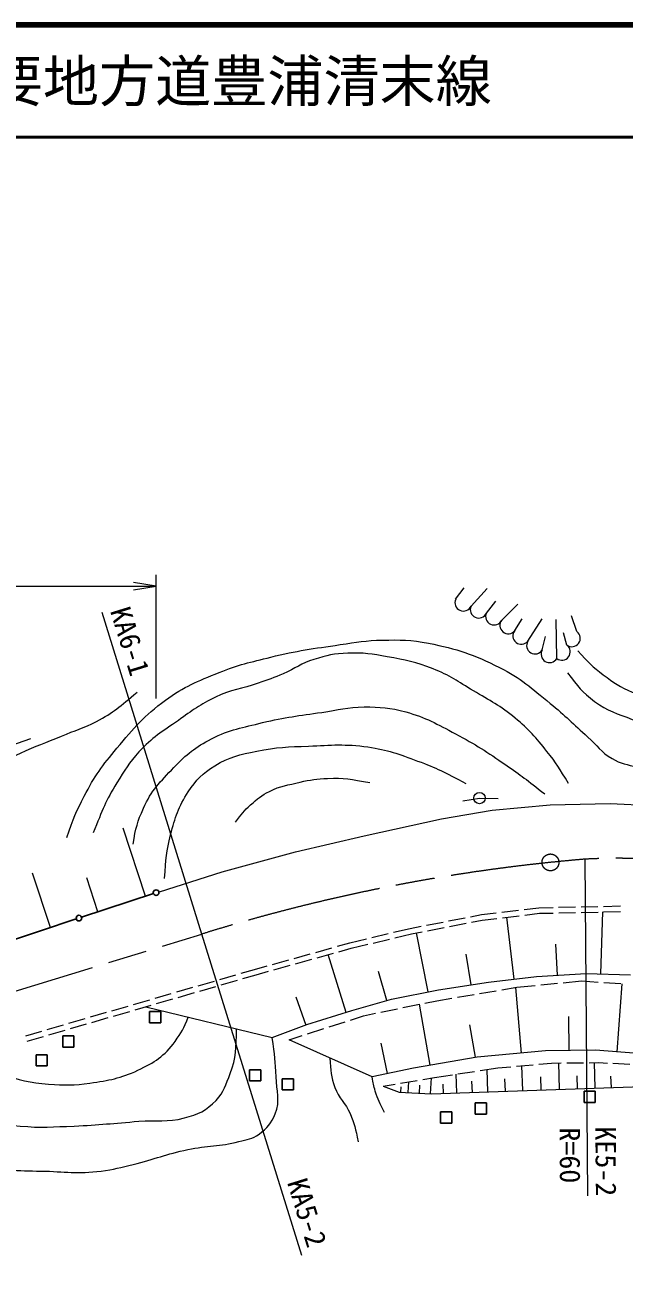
# Model space of a CAD drawing. Units: millimetres, scale not verified. Extents: x 40000 to 680000, y 20000 to 380000.
# Drawn here: x 225140 to 278520, y 268713 to 380000 of the extents above; entities that cross this region are included whole.
import ezdxf
from ezdxf.enums import TextEntityAlignment as Align

# ---------------------------------------------------------------- set-up
doc = ezdxf.new("R2010")
doc.units = ezdxf.units.MM
doc.header["$LTSCALE"] = 1000
doc.linetypes.add('CHAIN', pattern=[18.5, 12, -1.5, 3.5, -1.5])
for name, color, linetype, lineweight in [('M-BMK', 2, 'CHAIN', 13), ('M-BMK-ROW', 30, 'Continuous', 25), ('M-STR-HTXT', 7, 'Continuous', 13), ('M-STR-STRC', 7, 'Continuous', 25), ('M-TTL', 2, 'Continuous', 140), ('M-TTL-LINE', 7, 'Continuous', 50), ('M-WORK', 1, 'Continuous', 13)]:
    doc.layers.add(name, color=color, linetype=linetype, lineweight=lineweight)
doc.layers.add('M-TTL-TXT', color=7, linetype='Continuous')
doc.styles.add('ＭＳ ゴシック', font='')
doc.styles.get('ＭＳ ゴシック').set_extended_font_data('MS Gothic')

# ---------------------------------------------------------------- blocks, each defined once
blk = doc.blocks.new('open_arrow')
at = {"color": 0, "linetype": 'Continuous', "lineweight": -2}
blk.add_lwpolyline([(7.5, 1.25), (0, 0), (7.5, -1.25)], dxfattribs=at)

msp = doc.modelspace()

# ---------------------------------------------------------------- linework, layer by layer
at = {"layer": 'M-BMK'}
msp.add_line((219686, 292532), (240905, 299006), dxfattribs=at)
msp.add_circle((271963, 305387), 750, dxfattribs=at)
for centre, radius, start, end in [((288476, 146241), 160000, 94.82261, 107.29667), ((278044, 245751), 60000, 74.02087, 92.88445)]:
    msp.add_arc(centre, radius, start, end, dxfattribs=at)
at = {"layer": 'M-BMK-ROW'}
for p, q in [((237239, 292106), (236239, 292106)), ((236239, 292106), (236239, 291106)), ((237239, 291106), (237239, 292106)), ((236239, 291106), (237239, 291106)), ((229500, 289935), (228500, 289935)), ((228500, 289935), (228500, 288935)), ((229500, 288935), (229500, 289935)), ((227129, 288256), (226129, 288256)), ((226129, 288256), (226129, 287256)), ((227129, 287256), (227129, 288256)), ((228500, 288935), (229500, 288935)), ((226129, 287256), (227129, 287256)), ((246151, 286911), (245151, 286911)), ((245151, 286911), (245151, 285911)), ((246151, 285911), (246151, 286911)), ((249068, 286112), (248068, 286112)), ((248068, 286112), (248068, 285112)), ((249068, 285112), (249068, 286112)), ((245151, 285911), (246151, 285911)), ((248068, 285112), (249068, 285112)), ((275962, 284993), (274962, 284993)), ((274962, 284993), (274962, 283993)), ((275962, 283993), (275962, 284993)), ((266251, 283954), (265251, 283954)), ((265251, 283954), (265251, 282954)), ((266251, 282954), (266251, 283954)), ((274962, 283993), (275962, 283993)), ((263174, 283155), (262174, 283155)), ((262174, 283155), (262174, 282155)), ((263174, 282155), (263174, 283155)), ((265251, 282954), (266251, 282954)), ((262174, 282155), (263174, 282155))]:
    msp.add_line(p, q, dxfattribs=at)
at = {"layer": 'M-STR-HTXT'}
for p, q in [((236824, 320000), (236824, 331000)), ((174000, 330000), (236824, 330000)), ((240905, 299006), (232009, 327656)), ((275025, 305675), (275280, 275676)), ((249801, 270355), (240905, 299006))]:
    msp.add_line(p, q, dxfattribs=at)
at = {"layer": 'M-STR-STRC'}
for p, q in [((230188, 300502), (236587, 302615)), ((226514, 299290), (229713, 300346)), ((223661, 298343), (226514, 299290))]:
    msp.add_line(p, q, dxfattribs=at)
for centre in [(236824, 302693), (229951, 300424)]:
    msp.add_circle(centre, 250, dxfattribs=at)
at = {"layer": 'M-TTL'}
msp.add_line((680000, 380000), (40000, 380000), dxfattribs=at)
at = {"layer": 'M-TTL-LINE'}
msp.add_line((40000, 370000), (680000, 370000), dxfattribs=at)
at = {"layer": 'M-WORK'}
for p, q in [((263518, 328840), (264290, 329850)), ((264885, 328221), (266315, 329796)), ((266251, 327603), (267087, 328677)), ((267618, 326984), (269059, 328384)), ((274328, 325951), (273827, 327345)), ((268784, 326040), (269458, 327079)), ((269950, 325097), (271217, 327079)), ((272523, 323555), (272469, 327026)), ((271236, 324326), (271510, 325507)), ((273426, 324753), (273135, 325827)), ((211583, 311622), (225669, 316417)), ((264168, 310869), (265642, 311118)), ((265642, 311118), (267312, 311082)), ((266775, 310031), (271944, 310510)), ((271944, 310510), (277299, 310643)), ((277299, 310643), (281561, 310430)), ((262246, 309258), (266775, 310031)), ((235874, 302379), (233878, 308427)), ((255373, 307766), (262246, 309258)), ((249246, 306327), (255373, 307766)), ((242719, 304543), (249246, 306327)), ((227408, 299585), (225807, 304434)), ((231641, 300982), (230643, 304006)), ((237124, 302758), (242719, 304543)), ((264850, 300549), (265812, 300734)), ((265812, 300734), (267136, 300894)), ((267632, 300953), (269122, 301133)), ((267689, 300456), (269178, 300636)), ((268744, 294989), (268089, 300505)), ((269618, 301192), (270942, 301352)), ((269674, 300696), (270977, 300852)), ((270942, 301352), (272194, 301378)), ((270977, 300852), (272204, 300878)), ((272694, 301388), (274193, 301420)), ((272704, 300888), (274203, 300920)), ((274693, 301430), (276193, 301461)), ((274703, 300930), (276203, 300961)), ((276462, 295445), (276647, 300971)), ((276693, 301472), (278192, 301503)), ((276703, 300972), (278202, 301003)), ((257993, 299158), (259469, 299512)), ((259469, 299512), (260431, 299697)), ((260922, 299792), (262395, 300076)), ((261014, 299300), (262487, 299584)), ((262886, 300170), (264359, 300454)), ((262978, 299679), (264450, 299963)), ((264941, 300057), (265889, 300240)), ((265889, 300240), (267192, 300397)), ((254086, 298220), (255562, 298574)), ((256048, 298691), (257507, 299041)), ((256164, 298204), (257623, 298554)), ((258109, 298671), (259575, 299023)), ((259575, 299023), (260523, 299206)), ((261055, 293842), (260015, 299108)), ((249122, 296838), (250567, 297240)), ((251049, 297374), (252494, 297777)), ((251180, 296892), (252625, 297294)), ((253769, 292027), (252169, 297167)), ((252976, 297911), (254086, 298220)), ((253107, 297428), (254211, 297736)), ((254211, 297736), (255678, 298088)), ((264890, 294475), (264466, 297219)), ((272597, 295336), (272431, 298096)), ((245603, 295859), (246714, 296168)), ((247195, 296302), (248640, 296704)), ((247326, 295819), (248771, 296222)), ((249253, 296356), (250698, 296758)), ((242498, 294959), (243939, 295377)), ((244419, 295516), (245603, 295859)), ((244555, 295034), (245740, 295378)), ((245740, 295378), (246845, 295685)), ((257377, 293078), (256634, 295657)), ((266454, 294717), (270717, 295223)), ((270717, 295223), (275139, 295489)), ((275139, 295489), (279109, 295356)), ((238657, 293845), (240097, 294263)), ((240578, 294402), (242018, 294820)), ((240713, 293921), (242154, 294338)), ((242634, 294478), (244075, 294895)), ((257796, 293198), (261979, 294024)), ((261979, 294024), (266454, 294717)), ((265654, 293707), (267133, 293956)), ((267626, 294039), (268977, 294265)), ((269389, 288395), (268873, 294248)), ((268977, 294265), (270610, 294424)), ((271108, 294473), (272601, 294618)), ((273098, 294666), (274731, 294825)), ((274731, 294825), (276228, 294723)), ((276727, 294689), (278224, 294588)), ((277904, 288503), (278349, 294579)), ((234815, 292732), (236255, 293149)), ((236736, 293289), (238176, 293706)), ((236871, 292807), (238312, 293225)), ((238792, 293364), (240233, 293782)), ((250189, 290853), (249295, 293392)), ((254279, 292186), (257796, 293198)), ((258816, 292446), (260286, 292748)), ((261242, 287309), (260285, 292748)), ((260776, 292849), (261837, 293067)), ((261837, 293067), (263188, 293293)), ((263681, 293376), (265161, 293625)), ((230973, 291618), (232414, 292036)), ((232894, 292175), (234335, 292593)), ((233030, 291694), (234470, 292111)), ((234951, 292251), (236391, 292668)), ((235895, 292524), (247166, 289788)), ((250257, 290934), (254279, 292186)), ((254134, 291345), (255306, 291726)), ((255306, 291726), (256368, 291944)), ((256857, 292044), (258327, 292346)), ((273645, 288613), (273604, 291659)), ((227131, 290505), (228572, 290922)), ((229052, 291061), (230493, 291479)), ((229188, 290580), (230628, 290998)), ((231109, 291137), (232549, 291555)), ((247166, 289788), (250257, 290934)), ((250329, 290111), (251756, 290574)), ((252231, 290728), (253658, 291191)), ((265293, 288022), (264784, 290915)), ((225210, 289948), (226651, 290365)), ((225346, 289467), (226787, 289884)), ((227267, 290023), (228707, 290441)), ((248681, 289577), (249853, 289957)), ((256073, 286287), (248681, 289577)), ((257448, 286571), (256889, 289275)), ((271538, 288584), (265424, 288045)), ((275974, 288644), (271538, 288584)), ((280889, 288285), (275974, 288644)), ((265424, 288045), (259749, 287046)), ((267275, 287072), (268428, 287178)), ((268926, 287224), (270420, 287361)), ((269497, 285054), (269419, 287269)), ((270918, 287406), (272071, 287512)), ((272071, 287512), (272919, 287520)), ((272785, 285170), (272702, 287518)), ((273419, 287525), (274919, 287539)), ((275419, 287544), (276267, 287552)), ((275958, 285282), (275878, 287548)), ((276267, 287552), (277036, 287514)), ((277536, 287489), (279034, 287415)), ((259749, 287046), (256073, 286287)), ((260588, 286052), (261641, 286233)), ((261277, 284772), (261356, 286184)), ((261641, 286233), (263222, 286469)), ((263617, 284848), (263558, 286519)), ((263716, 286542), (265200, 286763)), ((265694, 286837), (267275, 287072)), ((266397, 284946), (266327, 286931)), ((267947, 285000), (267908, 286107)), ((271141, 285112), (271100, 286286)), ((274371, 285226), (274331, 286359)), ((277391, 285332), (277355, 286355)), ((257072, 285447), (258124, 285628)), ((257072, 285447), (258471, 284928)), ((258471, 284928), (261348, 284768)), ((258617, 285713), (260095, 285967)), ((258630, 284919), (258656, 285398)), ((259300, 284882), (259353, 285840)), ((260289, 284827), (260328, 285533)), ((261348, 284768), (281435, 285474)), ((262447, 284807), (262418, 285642)), ((265007, 284897), (264972, 285890))]:
    msp.add_line(p, q, dxfattribs=at)
msp.add_circle((265642, 311118), 500, dxfattribs=at)
for centre, start, end in [((264202, 328531), 155.63755, 335.63755), ((265568, 327912), 155.63755, 335.63755), ((266934, 327293), 155.63755, 335.63755), ((268201, 326512), 141.02205, 321.02205), ((269367, 325569), 141.02205, 321.02205), ((270593, 324711), 149.06376, 329.06376), ((273877, 325352), 233.0006, 53.0006), ((271880, 323940), 149.06376, 329.06376), ((272974, 324154), 233.0006, 53.0006)]:
    msp.add_arc(centre, 750, start, end, dxfattribs=at)
for points, knots in [([(228857, 307609), (229465, 309338), (229696, 309901), (230416, 311285), (231348, 313079), (232033, 314012), (233333, 315561), (234858, 317378), (235732, 318437), (237649, 319837), (239351, 321080), (240491, 321520), (242444, 322314), (244178, 323020), (245223, 323223), (247040, 323673), (249426, 324264), (250801, 324433), (253233, 324792), (254693, 325007), (255515, 325162), (256990, 325191), (258601, 325223), (259525, 325223), (261106, 324912), (263663, 324408), (265088, 323918), (267420, 322754), (269353, 321789), (270259, 320921), (271935, 319557), (273299, 318448), (273980, 317729), (275292, 316560), (276134, 315810), (276469, 315197), (277450, 314642), (278253, 314187), (278789, 314094), (279688, 313882), (281583, 313435), (282661, 313192), (284603, 313043), (285739, 312956), (286389, 313183), (287520, 313043), (288365, 312939), (288798, 312666), (289638, 312524), (290921, 312306), (291654, 312179), (292955, 312204), (294641, 312237), (295538, 312704), (297191, 313043), (299380, 313492), (300588, 313837), (302785, 314242), (305503, 314744), (307016, 315241), (309778, 315321), (311758, 315378), (312909, 315266), (314814, 314722), (316821, 314148), (317791, 313292), (319369, 311924), (320224, 311183), (320711, 310703), (321207, 309686), (321701, 308675), (321598, 307940), (322166, 306969), (322440, 306502), (322605, 306119), (323125, 305970), (323491, 305865), (323730, 306076), (324045, 306290), (324494, 306596), (324543, 306980), (324924, 307369), (325593, 308052), (325999, 308210), (326962, 308727)], [0, 0, 0, 0, 1, 1, 1, 2, 2, 2, 3, 3, 3, 4, 4, 4, 5, 5, 5, 6, 6, 6, 7, 7, 7, 8, 8, 8, 9, 9, 9, 10, 10, 10, 11, 11, 11, 12, 12, 12, 13, 13, 13, 14, 14, 14, 15, 15, 15, 16, 16, 16, 17, 17, 17, 18, 18, 18, 19, 19, 19, 20, 20, 20, 21, 21, 21, 22, 22, 22, 23, 23, 23, 24, 24, 24, 25, 25, 25, 26, 26, 26, 27, 27, 27, 28, 28, 28, 28]), ([(273574, 312404), (272764, 313781), (272488, 314217), (271656, 315281), (270669, 316542), (270046, 317211), (268818, 318238), (267486, 319352), (266593, 319786), (265102, 320676), (263728, 321495), (262998, 322058), (261505, 322634), (259969, 323227), (259050, 323422), (257429, 323713), (256072, 323956), (255291, 324083), (253913, 324033), (252707, 323988), (252029, 323825), (250876, 323473), (249754, 323131), (249237, 322656), (248158, 322194), (247300, 321827), (246801, 321665), (245921, 321355), (244449, 320837), (243522, 320809), (242124, 320116), (240755, 319437), (240051, 318928), (238808, 318038), (237380, 317017), (236469, 316542), (235291, 315241), (234404, 314262), (234029, 313607), (233333, 312484), (232314, 310840), (232076, 310128), (231215, 308008)], [0, 0, 0, 0, 1, 1, 1, 2, 2, 2, 3, 3, 3, 4, 4, 4, 5, 5, 5, 6, 6, 6, 7, 7, 7, 8, 8, 8, 9, 9, 9, 10, 10, 10, 11, 11, 11, 12, 12, 12, 13, 13, 13, 14, 14, 14, 14]), ([(274403, 324237), (275368, 323195), (275696, 322835), (276667, 322106), (277608, 321400), (278166, 321014), (279251, 320561), (280449, 320061), (281195, 319971), (282475, 319762), (283919, 319525), (284742, 319369), (286205, 319415), (287233, 319448), (287792, 319657), (288816, 319762), (290092, 319892), (290809, 319997), (292092, 320001), (294032, 320008), (295118, 319881), (297048, 319682), (298656, 319515), (299536, 319229), (301150, 319122), (301825, 319078), (302222, 318974), (302882, 319122), (303759, 319319), (304227, 319537), (305040, 319922), (305752, 320258), (306005, 320409), (306798, 320907)], [0, 0, 0, 0, 1, 1, 1, 2, 2, 2, 3, 3, 3, 4, 4, 4, 5, 5, 5, 6, 6, 6, 7, 7, 7, 8, 8, 8, 9, 9, 9, 10, 10, 10, 11, 11, 11, 11]), ([(273479, 322289), (274405, 321054), (274797, 320550), (275903, 319732), (277071, 318868), (277901, 318647), (279260, 318133), (280728, 317578), (281603, 317393), (283149, 317121), (285359, 316733), (286637, 316808), (288877, 316695), (291767, 316548), (293390, 316531), (296283, 316508), (298614, 316489), (299954, 316191), (302251, 316588), (303301, 316770), (303837, 317092), (304835, 317467), (306085, 317937), (306708, 318430), (308005, 318746), (309528, 319117), (310434, 319128), (312001, 319119), (313233, 319112), (313946, 319018), (315118, 318639), (317126, 317991), (317970, 316995), (319754, 315869), (321042, 315055), (321702, 314502), (323004, 313711), (323613, 313341), (323891, 312874), (324602, 312832), (325452, 312782), (325915, 313081), (326707, 313391), (327552, 313722), (327962, 314047), (328758, 314483), (329449, 314862), (329669, 314986), (330517, 315469)], [0, 0, 0, 0, 1, 1, 1, 2, 2, 2, 3, 3, 3, 4, 4, 4, 5, 5, 5, 6, 6, 6, 7, 7, 7, 8, 8, 8, 9, 9, 9, 10, 10, 10, 11, 11, 11, 12, 12, 12, 13, 13, 13, 14, 14, 14, 15, 15, 15, 16, 16, 16, 16]), ([(189864, 305502), (190381, 305328), (190575, 305288), (191044, 305216), (191847, 305094), (192313, 305224), (193122, 305296), (195022, 305464), (196061, 305765), (197944, 306069), (199984, 306398), (201138, 306522), (203166, 306921), (205328, 307346), (206543, 307595), (208654, 308227), (211309, 309020), (212769, 309564), (215341, 310598), (217286, 311379), (218350, 311880), (220243, 312782), (222032, 313635), (222946, 314292), (224745, 315126), (226146, 315776), (226970, 316050), (228395, 316645), (229613, 317153), (230344, 317334), (231512, 317950), (233054, 318764), (233576, 319256), (235135, 320561)], [0, 0, 0, 0, 1, 1, 1, 2, 2, 2, 3, 3, 3, 4, 4, 4, 5, 5, 5, 6, 6, 6, 7, 7, 7, 8, 8, 8, 9, 9, 9, 10, 10, 10, 11, 11, 11, 11]), ([(234771, 307009), (235013, 308448), (235164, 309018), (235691, 310206), (236409, 311827), (237184, 312560), (238408, 313842), (239546, 315035), (240300, 315644), (241765, 316400), (243423, 317255), (244509, 317389), (246320, 317839), (248350, 318342), (249527, 318444), (251595, 318758), (253057, 318979), (253872, 319234), (255351, 319237), (256813, 319240), (257659, 319188), (259068, 318798), (260893, 318292), (261828, 317723), (263503, 316840), (265320, 315882), (266289, 315248), (267979, 314082), (269374, 313120), (269843, 312763), (271456, 311485)], [0, 0, 0, 0, 1, 1, 1, 2, 2, 2, 3, 3, 3, 4, 4, 4, 5, 5, 5, 6, 6, 6, 7, 7, 7, 8, 8, 8, 9, 9, 9, 10, 10, 10, 10]), ([(237585, 303952), (237685, 305724), (237729, 306358), (238118, 307842), (238529, 309408), (238806, 310321), (239690, 311678), (240397, 312763), (240963, 313308), (242061, 313996), (243369, 314815), (244280, 314986), (245791, 315301), (247562, 315670), (248592, 315679), (250400, 315754), (252469, 315839), (253650, 315959), (255701, 315674), (257479, 315427), (258438, 315041), (260123, 314422), (261867, 313781), (262484, 313452), (264439, 312424)], [0, 0, 0, 0, 1, 1, 1, 2, 2, 2, 3, 3, 3, 4, 4, 4, 5, 5, 5, 6, 6, 6, 7, 7, 7, 8, 8, 8, 8]), ([(243895, 308965), (244455, 309711), (244652, 309971), (245245, 310510), (245844, 311056), (246207, 311356), (246932, 311718), (247923, 312213), (248570, 312281), (249649, 312535), (250590, 312756), (251135, 312818), (252100, 312872), (253583, 312956), (254182, 312797), (255883, 312499)], [0, 0, 0, 0, 1, 1, 1, 2, 2, 2, 3, 3, 3, 4, 4, 4, 5, 5, 5, 5]), ([(220841, 287285), (221840, 286881), (222154, 286782), (223014, 286515), (224628, 286014), (225564, 285748), (227250, 285636), (228683, 285541), (229506, 285499), (230926, 285716), (232637, 285978), (233640, 286130), (235202, 286875), (236678, 287579), (237555, 288112), (238514, 289437), (239079, 290216), (239305, 290609), (239686, 291604)], [0, 0, 0, 0, 1, 1, 1, 2, 2, 2, 3, 3, 3, 4, 4, 4, 5, 5, 5, 6, 6, 6, 6]), ([(218230, 283804), (219229, 283179), (219624, 282990), (220585, 282619), (222115, 282029), (223090, 282067), (224721, 281900), (226584, 281708), (227645, 281828), (229516, 281900), (231768, 281987), (233023, 282155), (235271, 282319), (236863, 282436), (237802, 282216), (239347, 282619), (240564, 282937), (241295, 283268), (242164, 284178), (242895, 284942), (243047, 285586), (243423, 286575), (243981, 288044), (243933, 288784), (243996, 290558)], [0, 0, 0, 0, 1, 1, 1, 2, 2, 2, 3, 3, 3, 4, 4, 4, 5, 5, 5, 6, 6, 6, 7, 7, 7, 8, 8, 8, 8]), ([(212193, 268713), (212658, 270606), (212787, 271142), (213272, 272669), (213733, 274115), (213704, 275093), (214591, 276325), (215322, 277340), (215954, 277823), (217108, 278303), (218344, 278817), (219189, 278611), (220525, 278543), (221759, 278480), (222412, 278124), (223642, 278004), (224785, 277892), (225431, 277903), (226579, 277884), (228663, 277849), (229849, 277606), (231914, 277884), (233052, 278037), (233676, 278209), (234791, 278483), (236700, 278952), (237724, 279397), (239647, 279802), (241409, 280173), (242460, 280063), (244202, 280521), (244926, 280711), (245405, 280727), (246000, 281180), (246716, 281725), (247110, 282142), (247439, 282979), (247913, 284185), (247564, 285000), (247519, 286295), (247471, 287666), (247397, 288158), (247166, 289788)], [0, 0, 0, 0, 1, 1, 1, 2, 2, 2, 3, 3, 3, 4, 4, 4, 5, 5, 5, 6, 6, 6, 7, 7, 7, 8, 8, 8, 9, 9, 9, 10, 10, 10, 11, 11, 11, 12, 12, 12, 13, 13, 13, 14, 14, 14, 14]), ([(252316, 287959), (252375, 286795), (252402, 286313), (252754, 285336), (253110, 284349), (253702, 283985), (254112, 283019), (254512, 282077), (254598, 281662), (254832, 280501)], [0, 0, 0, 0, 1, 1, 1, 2, 2, 2, 3, 3, 3, 3]), ([(257189, 283099), (256749, 283953), (256576, 284231), (256350, 285017), (256210, 285505), (256163, 285697), (256073, 286287)], [0, 0, 0, 0, 1, 1, 1, 2, 2, 2, 2])]:
    msp.add_open_spline(points, degree=3, knots=knots, dxfattribs=at)

# ---------------------------------------------------------------- block references
at = {"layer": 'M-STR-HTXT', "xscale": 267, "yscale": 267, "rotation": 180}
msp.add_blockref('open_arrow', (236824, 330000), dxfattribs=at)

# ---------------------------------------------------------------- texts
at = {"layer": 'M-STR-HTXT', "style": 'ＭＳ ゴシック'}
for s, rotation, p in [('KA6-1', 287.25, (234507, 325105)), ('R=60', 270.487, (273709, 279289)), ('KE5-2', 270.487, (276906, 278757)), ('KA5-2', 287.25, (250279, 274188))]:
    msp.add_text(s, height=1833, rotation=rotation, dxfattribs=at).set_placement(p, align=Align.MIDDLE_CENTER)
at = {"layer": 'M-TTL-TXT', "style": 'ＭＳ ゴシック'}
msp.add_text('主要地方道豊浦清末線', height=3666, dxfattribs=at).set_placement((216734, 375000), align=Align.MIDDLE_LEFT)

doc.saveas('drawing.dxf')
